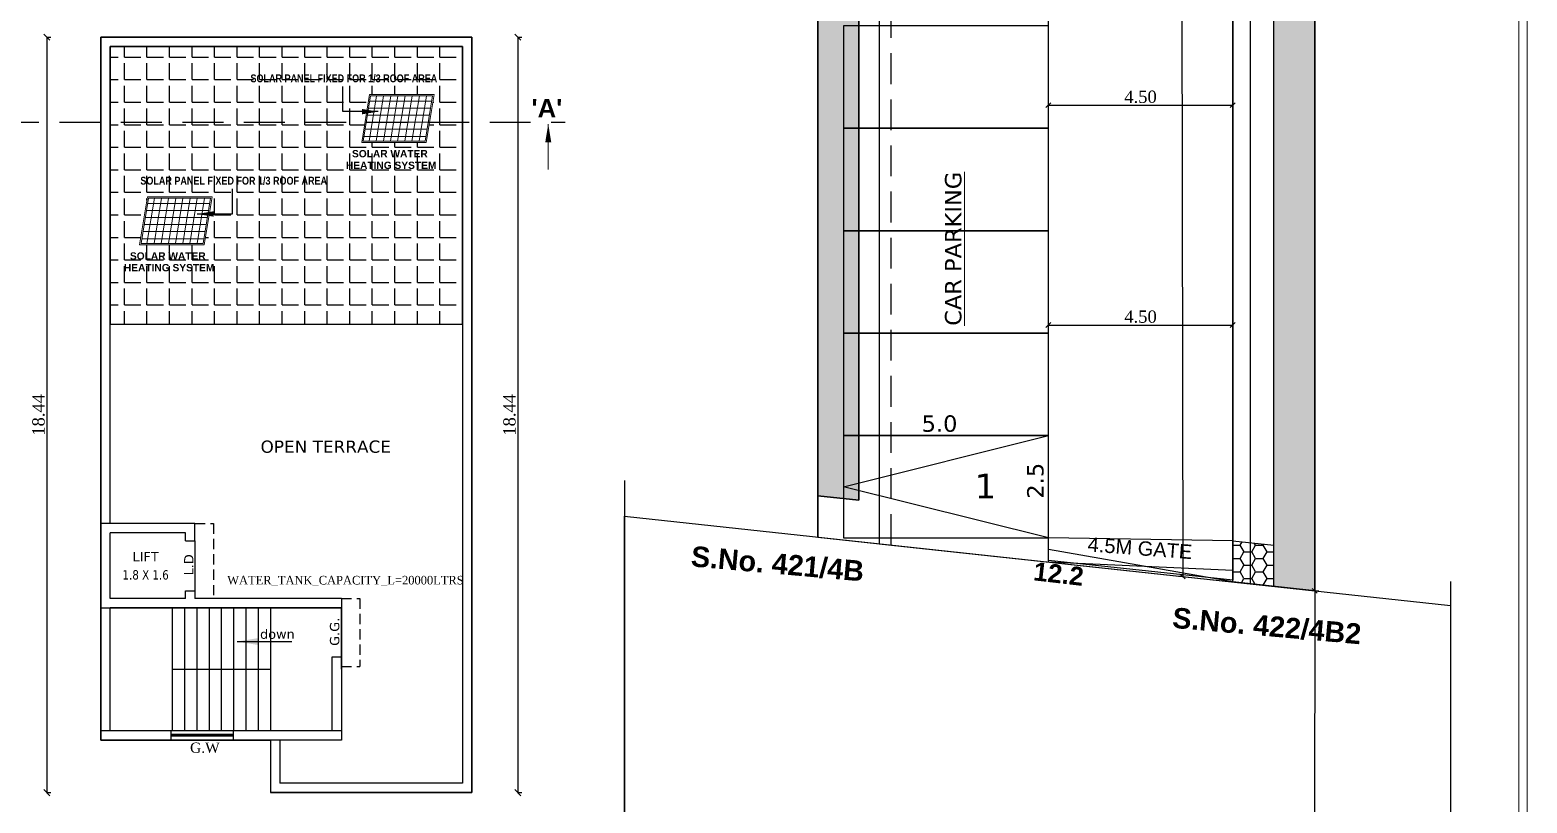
# Model space of a CAD drawing. Header units: metres. Extents: x 5889 to 11933, y -515 to -404.
# Drawn here: x 5927.24 to 5963.78, y -478.01 to -459.14 of the extents above; entities that cross this region are included whole.
import ezdxf

# ---------------------------------------------------------------- set-up
doc = ezdxf.new("R2010")
doc.units = ezdxf.units.M
doc.header["$MEASUREMENT"] = 0
doc.header["$PDMODE"] = 34
doc.linetypes.add('DOT2', pattern=[0.125, 0, -0.125])
doc.linetypes.add('HIDDEN', pattern=[0.375, 0.25, -0.125])
doc.layers.get('0').update_dxf_attribs({"lineweight": 18})
doc.layers.get('Defpoints').update_dxf_attribs({"lineweight": 18})
for name, color, linetype, lineweight in [('AS_AT_SITE', 6, 'Continuous', 18), ('BLK_1_FLR_4_ROOF_AREA', 54, 'Continuous', 18), ('Dim', 8, 'Continuous', 9), ('DRIVE_WAY', 7, 'Continuous', 18), ('PER_AISLE_WIDTH', 5, 'Continuous', 18), ('ROAD_WIDTH', 1, 'Continuous', 18), ('TEXT', 4, 'Continuous', 18), ('TWO_WHEELER_DRIVE_WAY', 6, 'Continuous', 18)]:
    doc.layers.add(name, color=color, linetype=linetype, lineweight=lineweight)
for name, color, linetype in [('BLK_1_LVL_0_FRONT_SETBACK', 2, 'Continuous'), ('PLOT_BOUNDARY', 70, 'Continuous'), ('RWH', 130, 'Continuous'), ('SOLAR_PANEL', 3, 'Continuous'), ('SURRENDER_ROAD_WIDTH', 2, 'Continuous'), ('WATER_TANK_CALCULATION', 150, 'Continuous')]:
    doc.layers.add(name, color=color, linetype=linetype)
for name, color, linetype, plot in [('FMB_OR_PLR', 70, 'Continuous', False), ('PARKING_SLOT', 30, 'Continuous', False), ('SUPER_IMPOSED', 5, 'Continuous', False)]:
    doc.layers.add(name, color=color, linetype=linetype, plot=plot)
doc.styles.add('ED', font='romantic.ttf', dxfattribs={"width": 0.96})
doc.styles.add('R1', font='swisscb.ttf')
doc.styles.add('ROMANS', font='verdana.ttf', dxfattribs={"width": 0.8})
doc.styles.add('ROMANTIC', font='arialbd.ttf')
doc.styles.get("Standard").update_dxf_attribs({"font": 'arial.ttf'})
doc.styles.add('style1', font='times.ttf')
doc.styles.add('TIMES', font='times.ttf')
doc.dimstyles.new('main dim', dxfattribs={"dimtxt": 0.15, "dimasz": 0.12, "dimexe": 0.1, "dimexo": 0.1, "dimgap": 0.05, "dimtad": 1, "dimzin": 3, "dimdsep": 46, "dimtxsty": 'style1', "dimblk": 'OBLIQUE', "dimcen": 0.125, "dimclrd": 8, "dimclre": 8, "dimclrt": 7, "dimadec": 0, "dimazin": 0, "dimtfac": 0.8, "dimtix": 1, "dimtofl": 0, "dimtmove": 2, "dimatfit": 0, "dimfxl": 0, "dimtolj": 1, "dimtzin": 0, "dimarcsym": 0})
doc.dimstyles.get("Standard").update_dxf_attribs({"dimtxt": 7.328125, "dimasz": 3, "dimexe": 3, "dimexo": 6, "dimgap": 1, "dimtad": 1, "dimdec": 1, "dimzin": 11, "dimlunit": 4, "dimtxsty": 'Standard', "dimcen": 2.5, "dimdle": 3, "dimclrd": 4, "dimclre": 8, "dimclrt": 1, "dimadec": 0, "dimazin": 0, "dimtfac": 0.5, "dimtdec": 1, "dimtix": 1, "dimtmove": 0, "dimatfit": 3, "dimfxl": 0, "dimlwd": 15, "dimarcsym": 0})

# ---------------------------------------------------------------- blocks, each defined once
blk = doc.blocks.new('_Oblique')
at = {"color": 0, "linetype": 'ByBlock', "lineweight": -2}
blk.add_line((-0.5, -0.5), (0.5, 0.5), dxfattribs=at)
blk = doc.blocks.new('*D181')
at = {"color": 8, "linetype": 'DOT2', "lineweight": -2}
for p, q in [((5927.657, -459.311), (5927.757, -459.311)), ((5927.657, -477.751), (5927.757, -477.751))]:
    blk.add_line(p, q, dxfattribs=at)
at = {"color": 8, "lineweight": -2}
blk.add_line((5927.657, -459.311), (5927.657, -477.751), dxfattribs=at)
at = {"layer": 'Defpoints', "color": 0, "lineweight": -2}
for p in [(5927.657, -459.311), (5927.657, -477.751), (5927.657, -477.751)]:
    blk.add_point(p, dxfattribs=at)
at = {"color": 8, "lineweight": -2, "xscale": 0.15, "yscale": 0.15, "zscale": 0.15}
for p, rotation in [((5927.657, -459.311), 90), ((5927.657, -477.751), 270)]:
    blk.add_blockref('_Oblique', p, dxfattribs=dict(at, rotation=rotation))
at = {"color": 7, "insert": (5927.454, -468.531), "char_height": 0.3, "attachment_point": 5, "rotation": 90, "style": 'style1'}
blk.add_mtext('\\A1;18.44', dxfattribs=at)
blk = doc.blocks.new('*D185')
at = {"color": 8, "linetype": 'DOT2', "lineweight": -2}
for p, q in [((5939.152, -459.311), (5939.252, -459.311)), ((5939.152, -477.751), (5939.252, -477.751))]:
    blk.add_line(p, q, dxfattribs=at)
at = {"color": 8, "lineweight": -2}
blk.add_line((5939.152, -459.311), (5939.152, -477.751), dxfattribs=at)
at = {"layer": 'Defpoints', "color": 0, "lineweight": -2}
for p in [(5939.152, -459.311), (5939.152, -477.751), (5939.152, -477.751)]:
    blk.add_point(p, dxfattribs=at)
at = {"color": 8, "lineweight": -2, "xscale": 0.15, "yscale": 0.15, "zscale": 0.15}
for p, rotation in [((5939.152, -459.311), 90), ((5939.152, -477.751), 270)]:
    blk.add_blockref('_Oblique', p, dxfattribs=dict(at, rotation=rotation))
at = {"color": 7, "insert": (5938.949, -468.531), "char_height": 0.3, "attachment_point": 5, "rotation": 90, "style": 'style1'}
blk.add_mtext('\\A1;18.44', dxfattribs=at)
blk = doc.blocks.new('*D216')
at = {"color": 8, "linetype": 'DOT2', "lineweight": -2}
for p, q in [((5955.336, -439.336), (5955.236, -439.336)), ((5955.379, -472.477), (5955.279, -472.477))]:
    blk.add_line(p, q, dxfattribs=at)
at = {"color": 8, "lineweight": -2}
blk.add_line((5955.336, -439.336), (5955.379, -472.477), dxfattribs=at)
at = {"layer": 'Defpoints', "color": 0, "lineweight": -2}
for p in [(5955.336, -439.336), (5955.379, -472.477), (5955.379, -472.477)]:
    blk.add_point(p, dxfattribs=at)
at = {"color": 8, "lineweight": -2, "xscale": 0.12, "yscale": 0.12, "zscale": 0.12}
for p, rotation in [((5955.336, -439.336), 90.07533686278991), ((5955.379, -472.477), 270.0753368627899)]:
    blk.add_blockref('_Oblique', p, dxfattribs=dict(at, rotation=rotation))
at = {"color": 7, "insert": (5955.637, -455.906), "char_height": 0.45, "attachment_point": 5, "rotation": 270.0753, "style": 'style1'}
blk.add_mtext('\\A1;33.14', dxfattribs=at)
blk = doc.blocks.new('*D218')
at = {"layer": 'Defpoints', "color": 0, "lineweight": -2}
for p in [(5958.601, -472.826), (5958.555, -513.054), (5958.555, -513.054)]:
    blk.add_point(p, dxfattribs=at)
at = {"layer": 'ROAD_WIDTH', "color": 8, "lineweight": -2}
for p, q in [((5958.601, -472.826), (5958.586, -485.986)), ((5958.555, -513.054), (5958.584, -487.674))]:
    blk.add_line(p, q, dxfattribs=at)
at = {"layer": 'ROAD_WIDTH', "color": 8, "linetype": 'DOT2', "lineweight": -2}
for p, q in [((5958.601, -472.826), (5958.701, -472.826)), ((5958.555, -513.054), (5958.455, -513.054))]:
    blk.add_line(p, q, dxfattribs=at)
at = {"layer": 'ROAD_WIDTH', "color": 8, "lineweight": -2, "xscale": 0.12, "yscale": 0.12, "zscale": 0.12}
for p, rotation in [((5958.601, -472.826), 89.93416276079824), ((5958.555, -513.054), 269.9341627607982)]:
    blk.add_blockref('_Oblique', p, dxfattribs=dict(at, rotation=rotation))
at = {"layer": 'ROAD_WIDTH', "color": 7, "lineweight": -2, "insert": (5958.578, -486.83), "char_height": 0.5, "attachment_point": 5, "rotation": 89.9342, "style": 'style1'}
blk.add_mtext('\\A1;40.23', dxfattribs=at)
blk = doc.blocks.new('*D237')
at = {"layer": 'Defpoints', "color": 0, "lineweight": -2}
for p in [(5952.1, -466.536), (5956.6, -466.339), (5956.6, -466.536)]:
    blk.add_point(p, dxfattribs=at)
at = {"layer": 'DRIVE_WAY', "color": 8, "linetype": 'DOT2', "lineweight": -2}
for p, q in [((5952.1, -466.436), (5952.1, -466.239)), ((5956.6, -466.436), (5956.6, -466.239))]:
    blk.add_line(p, q, dxfattribs=at)
at = {"layer": 'DRIVE_WAY', "color": 8, "lineweight": -2}
blk.add_line((5952.1, -466.339), (5956.6, -466.339), dxfattribs=at)
at = {"layer": 'DRIVE_WAY', "color": 8, "lineweight": -2, "xscale": 0.12, "yscale": 0.12, "zscale": 0.12, "rotation": 180}
blk.add_blockref('_Oblique', (5952.1, -466.339), dxfattribs=at)
at = {"layer": 'DRIVE_WAY', "color": 8, "lineweight": -2, "xscale": 0.12, "yscale": 0.12, "zscale": 0.12}
blk.add_blockref('_Oblique', (5956.6, -466.339), dxfattribs=at)
at = {"layer": 'DRIVE_WAY', "color": 7, "lineweight": -2, "insert": (5954.35, -466.136), "char_height": 0.3, "attachment_point": 5, "style": 'style1'}
blk.add_mtext('\\A1;4.50', dxfattribs=at)
blk = doc.blocks.new('*D241')
at = {"layer": 'Defpoints', "color": 0, "lineweight": -2}
for p in [(5956.6, -460.973), (5952.1, -461.536), (5956.6, -461.536)]:
    blk.add_point(p, dxfattribs=at)
at = {"layer": 'TWO_WHEELER_DRIVE_WAY', "color": 8, "linetype": 'DOT2', "lineweight": -2}
for p, q in [((5952.1, -461.436), (5952.1, -460.873)), ((5956.6, -461.436), (5956.6, -460.873))]:
    blk.add_line(p, q, dxfattribs=at)
at = {"layer": 'TWO_WHEELER_DRIVE_WAY', "color": 8, "lineweight": -2}
blk.add_line((5952.1, -460.973), (5956.6, -460.973), dxfattribs=at)
at = {"layer": 'TWO_WHEELER_DRIVE_WAY', "color": 8, "lineweight": -2, "xscale": 0.12, "yscale": 0.12, "zscale": 0.12, "rotation": 180}
blk.add_blockref('_Oblique', (5952.1, -460.973), dxfattribs=at)
at = {"layer": 'TWO_WHEELER_DRIVE_WAY', "color": 8, "lineweight": -2, "xscale": 0.12, "yscale": 0.12, "zscale": 0.12}
blk.add_blockref('_Oblique', (5956.6, -460.973), dxfattribs=at)
at = {"layer": 'TWO_WHEELER_DRIVE_WAY', "color": 7, "lineweight": -2, "insert": (5954.35, -460.77), "char_height": 0.3, "attachment_point": 5, "style": 'style1'}
blk.add_mtext('\\A1;4.50', dxfattribs=at)

msp = doc.modelspace()

# ---------------------------------------------------------------- hatches: boundary and pattern name
at = {"lineweight": -2}
h = msp.add_hatch(dxfattribs=at)
h.set_pattern_fill('HONEY', color=253, scale=1.5)
h.set_pattern_definition([(0, (0, -146.38982), (0.28125, 0.162379763), [0.1875, -0.375]), (120, (0, -146.38982), (-0.28125, 0.162379763), [0.1875, -0.375]), (60, (0, -146.38982), (1e-16, 0.3247595264), [-0.375, 0.1875])])
h.paths.add_polyline_path([(5947.472, -423.636), (5946.472, -423.636), (5946.472, -470.508), (5947.472, -470.616)])
h.paths.add_polyline_path([(5948.262, -405.707), (5948.262, -406.713), (5958.601, -407.831), (5958.601, -406.826)])
h.paths.add_polyline_path([(5948.262, -405.707), (5946.472, -405.513), (5946.472, -406.519), (5948.262, -406.713)])
h.paths.add_polyline_path([(5947.472, -406.627), (5946.472, -406.519), (5946.472, -423.636), (5947.472, -423.636)])
h.paths.add_polyline_path([(5958.601, -407.831), (5957.601, -407.723), (5957.601, -423.636), (5958.601, -423.636)])
h.paths.add_polyline_path([(5958.601, -423.636), (5957.601, -423.636), (5957.601, -472.717), (5958.601, -472.826)])
h = msp.add_hatch(dxfattribs=at)
h.set_pattern_fill('HONEY', color=253, scale=1.5)
h.paths.add_polyline_path([(5956.6, -472.609), (5957.601, -472.717), (5957.601, -471.712), (5956.6, -471.603)])
at = {"layer": 'Dim', "lineweight": -2}
h = msp.add_hatch(dxfattribs=at)
h.set_pattern_fill('ANGLE', color=8, scale=2)
h.set_pattern_definition([(0, (0, 0), (0, 0.55), [0.4, -0.15]), (90, (0, 0), (-0.55, 0), [0.4, -0.15])])
h.paths.add_polyline_path([(5937.803, -466.318), (5937.803, -461.388), (5936.999, -461.388), (5936.918, -461.881), (5935.342, -461.881), (5935.422, -461.388), (5929.204, -461.388), (5929.204, -462.001), (5929.204, -466.318)])
h.paths.add_polyline_path([(5931.499, -464.379), (5929.922, -464.379), (5930.113, -463.212), (5931.689, -463.212)], flags=16)
h.paths.add_polyline_path([(5931.471, -464.346), (5929.961, -464.346), (5930.141, -463.245), (5931.651, -463.245)], flags=0)
h.paths.add_polyline_path([(5930.12, -464.231), (5930.26, -463.369), (5931.484, -463.369), (5931.343, -464.231)], flags=0)
h.paths.add_polyline_path([(5930.323, -464.059), (5930.407, -463.541), (5931.281, -463.541), (5931.196, -464.059)], flags=0)
h.paths.add_polyline_path([(5930.525, -463.886), (5930.554, -463.714), (5931.078, -463.714), (5931.05, -463.886)], flags=0)
h.paths.add_polyline_path([(5935.422, -461.388), (5935.532, -460.714), (5937.109, -460.714), (5936.999, -461.388), (5937.803, -461.388), (5937.803, -459.541), (5929.204, -459.541), (5929.204, -461.388)])
h.paths.add_polyline_path([(5929.884, -462.99), (5934.251, -462.99), (5934.251, -462.66), (5929.884, -462.66)], flags=24)
h.paths.add_polyline_path([(5929.423, -465.076), (5931.791, -465.076), (5931.791, -464.8), (5929.423, -464.8)], flags=24)
h.paths.add_polyline_path([(5929.639, -464.792), (5931.649, -464.792), (5931.649, -464.516), (5929.639, -464.516)], flags=24)
h.paths.add_polyline_path([(5934.842, -462.578), (5937.211, -462.578), (5937.211, -462.303), (5934.842, -462.303)], flags=24)
h.paths.add_polyline_path([(5935.059, -462.294), (5937.068, -462.294), (5937.068, -462.018), (5935.059, -462.018)], flags=24)
h.paths.add_polyline_path([(5932.573, -460.492), (5936.94, -460.492), (5936.94, -460.162), (5932.573, -460.162)], flags=24)

# ---------------------------------------------------------------- linework, layer by layer
for p, q in [((5963.784, -403.576), (5963.784, -515.491)), ((5963.584, -403.776), (5963.584, -515.291)), ((5935.342, -461.881), (5935.532, -460.714)), ((5935.38, -461.848), (5935.56, -460.747)), ((5935.52, -461.848), (5935.7, -460.747)), ((5935.532, -460.714), (5937.109, -460.714)), ((5935.56, -460.747), (5937.07, -460.747)), ((5935.695, -461.848), (5935.875, -460.747)), ((5935.87, -461.848), (5936.05, -460.747)), ((5936.045, -461.848), (5936.224, -460.747)), ((5936.219, -461.848), (5936.399, -460.747)), ((5936.394, -461.848), (5936.574, -460.747)), ((5936.569, -461.848), (5936.749, -460.747)), ((5936.744, -461.848), (5936.923, -460.747)), ((5937.07, -460.747), (5936.89, -461.848)), ((5937.109, -460.714), (5936.918, -461.881)), ((5937.022, -461.044), (5935.512, -461.044)), ((5937.05, -460.871), (5935.54, -460.871)), ((5936.965, -461.388), (5935.455, -461.388)), ((5936.994, -461.216), (5935.483, -461.216)), ((5936.89, -461.848), (5935.38, -461.848)), ((5936.909, -461.733), (5935.399, -461.733)), ((5936.937, -461.561), (5935.427, -461.561)), ((5936.918, -461.881), (5935.342, -461.881)), ((5929.922, -464.379), (5930.113, -463.212)), ((5929.961, -464.346), (5930.141, -463.245)), ((5930.101, -464.346), (5930.281, -463.245)), ((5930.113, -463.212), (5931.689, -463.212)), ((5930.141, -463.245), (5931.651, -463.245)), ((5930.276, -464.346), (5930.455, -463.245)), ((5930.45, -464.346), (5930.63, -463.245)), ((5930.625, -464.346), (5930.805, -463.245)), ((5930.8, -464.346), (5930.98, -463.245)), ((5930.975, -464.346), (5931.154, -463.245)), ((5931.149, -464.346), (5931.329, -463.245)), ((5931.324, -464.346), (5931.504, -463.245)), ((5931.651, -463.245), (5931.471, -464.346)), ((5931.689, -463.212), (5931.499, -464.379)), ((5931.602, -463.541), (5930.092, -463.541)), ((5931.63, -463.369), (5930.12, -463.369)), ((5931.546, -463.886), (5930.036, -463.886)), ((5931.574, -463.714), (5930.064, -463.714)), ((5931.499, -464.379), (5929.922, -464.379)), ((5931.471, -464.346), (5929.961, -464.346)), ((5931.49, -464.231), (5929.98, -464.231)), ((5931.518, -464.059), (5930.008, -464.059))]:
    msp.add_line(p, q)
at = {"lineweight": -2}
for p, q in [((5946.472, -471.513), (5946.472, -405.513)), ((5958.601, -472.826), (5958.601, -406.085)), ((5947.472, -470.616), (5947.472, -406.627)), ((5957.601, -472.717), (5957.601, -407.723)), ((5952.1, -472.122), (5952.1, -438.066)), ((5956.6, -472.609), (5956.6, -439.336)), ((5928.974, -459.311), (5938.033, -459.311)), ((5928.974, -476.474), (5928.974, -459.311)), ((5929.204, -459.541), (5937.803, -459.541)), ((5929.204, -462.001), (5929.204, -459.541)), ((5937.803, -459.541), (5937.803, -477.521)), ((5938.033, -459.311), (5938.033, -477.751)), ((5929.204, -471.184), (5929.204, -462.001)), ((5947.1, -470.286), (5952.1, -469.036)), ((5941.753, -470.137), (5941.753, -492.399)), ((5946.472, -470.508), (5947.472, -470.616)), ((5952.1, -471.536), (5947.1, -470.286)), ((5931.273, -471.184), (5928.974, -471.184)), ((5931.273, -471.605), (5931.273, -471.184)), ((5941.753, -471.003), (5961.917, -473.184)), ((5929.204, -473.014), (5929.204, -471.414)), ((5931.043, -471.414), (5929.204, -471.414)), ((5931.043, -471.605), (5931.043, -471.414)), ((5931.043, -471.605), (5931.273, -471.605)), ((5931.273, -471.605), (5931.273, -473.014)), ((5956.6, -471.603), (5957.601, -471.712)), ((5956.6, -472.609), (5952.1, -471.821)), ((5952.1, -472.122), (5956.6, -472.318)), ((5961.917, -472.598), (5961.917, -495.822)), ((5931.044, -473.014), (5929.204, -473.014)), ((5931.044, -473.014), (5931.043, -472.824)), ((5931.043, -472.824), (5931.273, -472.824)), ((5934.845, -473.014), (5931.273, -473.014)), ((5934.845, -473.014), (5934.845, -476.474)), ((5929.204, -476.244), (5929.204, -473.244)), ((5934.845, -473.244), (5929.204, -473.244)), ((5930.715, -473.244), (5930.715, -476.244)), ((5931.015, -473.244), (5931.015, -476.244)), ((5931.315, -473.244), (5931.315, -476.244)), ((5931.615, -473.244), (5931.615, -476.244)), ((5931.915, -473.244), (5931.915, -476.244)), ((5932.215, -473.244), (5932.215, -476.244)), ((5932.515, -473.244), (5932.515, -476.244)), ((5932.815, -473.244), (5932.815, -476.244)), ((5933.115, -473.244), (5933.115, -476.244)), ((5937.803, -473.244), (5937.803, -477.521)), ((5934.845, -474.444), (5934.615, -474.444)), ((5934.615, -474.444), (5934.615, -476.244)), ((5933.115, -474.744), (5930.715, -474.744)), ((5933.115, -474.744), (5930.715, -474.744)), ((5934.615, -476.244), (5929.204, -476.244)), ((5930.695, -476.474), (5930.695, -476.244)), ((5930.695, -476.331), (5932.215, -476.331)), ((5930.695, -476.369), (5932.215, -476.369)), ((5932.215, -476.474), (5932.215, -476.244)), ((5934.845, -476.474), (5928.974, -476.474)), ((5933.115, -476.474), (5933.115, -477.751)), ((5933.345, -476.474), (5933.345, -477.521)), ((5937.803, -477.521), (5933.345, -477.521)), ((5938.033, -477.751), (5933.115, -477.751))]:
    msp.add_line(p, q, dxfattribs=at)
at = {"color": 8, "linetype": 'HIDDEN', "lineweight": -2, "ltscale": 3}
msp.add_line((5948.262, -471.707), (5948.262, -405.707), dxfattribs=at)
at = {"color": 253, "linetype": 'HIDDEN', "lineweight": -2, "ltscale": 4}
msp.add_line((5891.965, -461.388), (5940.307, -461.388), dxfattribs=at)
at = {"linetype": 'HIDDEN', "lineweight": -2}
for p, q in [((5931.273, -471.184), (5931.723, -471.184)), ((5931.723, -471.184), (5931.723, -473.014)), ((5934.845, -473.014), (5935.295, -473.014)), ((5935.295, -473.014), (5935.295, -474.674)), ((5934.845, -474.674), (5935.295, -474.674))]:
    msp.add_line(p, q, dxfattribs=at)
at = {"lineweight": -2}
for points in [[(5932.215, -476.331), (5930.695, -476.331)], [(5932.215, -476.369), (5930.695, -476.369)]]:
    msp.add_lwpolyline(points, dxfattribs=at)
at = {"layer": 'AS_AT_SITE', "color": 6, "lineweight": -2}
msp.add_lwpolyline([(5958.601, -472.826), (5958.601, -406.826), (5946.472, -405.513), (5946.472, -471.513)], close=True, dxfattribs=at)
at = {"layer": 'BLK_1_FLR_4_ROOF_AREA', "color": 54, "lineweight": -2}
msp.add_lwpolyline([(5933.115, -477.751), (5938.033, -477.751), (5938.033, -459.311), (5928.974, -459.311), (5928.974, -476.474), (5933.115, -476.474)], close=True, dxfattribs=at)
at = {"layer": 'BLK_1_LVL_0_FRONT_SETBACK', "color": 2, "lineweight": -2}
msp.add_lwpolyline([(5952.1, -439.336), (5952.1, -438.066), (5947.972, -438.066), (5947.972, -471.676), (5957.031, -472.656), (5957.031, -439.336)], close=True, dxfattribs=at)
at = {"layer": 'DRIVE_WAY', "color": 254, "lineweight": -2}
msp.add_lwpolyline([(5952.1, -472.09), (5952.1, -439.336), (5956.6, -439.336), (5956.6, -472.565)], close=True, dxfattribs=at)
at = {"layer": 'FMB_OR_PLR', "color": 70, "lineweight": -2}
msp.add_lwpolyline([(5958.601, -472.826), (5958.601, -406.826), (5946.472, -405.513), (5946.472, -471.513)], close=True, dxfattribs=at)
at = {"layer": 'PARKING_SLOT', "color": 30, "lineweight": -2}
for points in [[(5947.1, -461.536), (5952.1, -461.536), (5952.1, -459.036), (5947.1, -459.036)], [(5947.1, -464.036), (5952.1, -464.036), (5952.1, -461.536), (5947.1, -461.536)], [(5947.1, -466.536), (5952.1, -466.536), (5952.1, -464.036), (5947.1, -464.036)], [(5947.1, -469.036), (5952.1, -469.036), (5952.1, -466.536), (5947.1, -466.536)], [(5947.1, -471.536), (5952.1, -471.536), (5952.1, -469.036), (5947.1, -469.036)]]:
    msp.add_lwpolyline(points, close=True, dxfattribs=at)
at = {"layer": 'PER_AISLE_WIDTH', "color": 5, "lineweight": -2}
msp.add_lwpolyline([(5952.1, -471.536), (5952.1, -439.336), (5956.6, -439.336), (5956.6, -471.603)], close=True, dxfattribs=at)
at = {"layer": 'PLOT_BOUNDARY', "color": 70, "lineweight": -2}
msp.add_lwpolyline([(5946.472, -471.513), (5958.601, -472.826), (5958.601, -406.826), (5946.472, -405.513)], close=True, dxfattribs=at)
at = {"layer": 'ROAD_WIDTH', "color": 1, "lineweight": -2}
msp.add_lwpolyline([(5961.917, -473.184), (5961.917, -513.418), (5941.753, -511.236), (5941.753, -471.003)], close=True, dxfattribs=at)
at = {"layer": 'RWH', "lineweight": -2}
msp.add_lwpolyline([(5956.6, -472.609), (5956.6, -471.603), (5957.601, -471.712), (5957.601, -407.723), (5947.472, -406.627), (5947.472, -470.616), (5946.472, -470.508), (5946.472, -405.513), (5958.601, -406.826), (5958.601, -472.826)], close=True, dxfattribs=at)
at = {"layer": 'SOLAR_PANEL', "color": 3, "lineweight": -3}
msp.add_lwpolyline([(5937.803, -459.541), (5929.204, -459.541), (5929.204, -466.318), (5937.803, -466.318)], close=True, dxfattribs=at)
at = {"layer": 'SUPER_IMPOSED', "color": 5, "lineweight": -2}
msp.add_lwpolyline([(5958.601, -472.826), (5958.601, -406.826), (5946.472, -405.513), (5946.472, -471.513)], close=True, dxfattribs=at)
at = {"layer": 'SURRENDER_ROAD_WIDTH', "color": 2, "lineweight": -2}
msp.add_lwpolyline([(5961.917, -473.184), (5961.917, -513.418), (5941.753, -511.236), (5941.753, -471.003)], close=True, dxfattribs=at)
at = {"layer": 'WATER_TANK_CALCULATION', "linetype": 'ByBlock'}
msp.add_lwpolyline([(5934.847, -476.244), (5928.974, -476.244), (5928.974, -473.244), (5934.843, -473.244)], close=True, dxfattribs=at)

# ---------------------------------------------------------------- texts
at = {"color": 0, "linetype": 'Continuous', "style": 'ROMANTIC'}
msp.add_text("'A'", height=0.45, dxfattribs=at).set_placement((5939.485, -461.272))
at = {"color": 7}
for s, height, rotation, style, p in [('%%UCAR PARKING', 0.4, 90, 'ROMANS', (5949.977, -466.357)), ('2.5', 0.4, 90, 'ROMANS', (5951.982, -470.575)), ('L.D', 0.2286, 90, 'ROMANS', (5931.236, -472.449)), ('S.No. 421/4B', 0.5, 354.9708, 'ROMANTIC', (5943.363, -472.227)), ('12.2', 0.45, 353.4573, 'ROMANTIC', (5951.718, -472.567)), ('G.G.', 0.2286, 90, 'ROMANS', (5934.795, -474.169)), ('S.No. 422/4B2', 0.5, 354.9708, 'ROMANTIC', (5955.111, -473.727))]:
    msp.add_text(s, height=height, rotation=rotation, dxfattribs=dict(at, style=style)).set_placement(p)
at = {"color": 7, "style": 'ROMANS'}
for s, height, p in [('5.0', 0.4, (5949.008, -468.943)), ('OPEN TERRACE', 0.3, (5932.873, -469.457)), ('1', 0.6, (5950.302, -470.569)), ('LIFT', 0.2286, (5929.749, -472.108)), ('down', 0.2286, (5932.861, -473.997))]:
    msp.add_text(s, height=height, dxfattribs=at).set_placement(p)
at = {"color": 0}
msp.add_text('4.5M GATE', height=0.35, rotation=355.7277, dxfattribs=at).set_placement((5953.051, -471.863))
at = {"color": 0, "style": 'TIMES'}
msp.add_text('G.W', height=0.25, dxfattribs=at).set_placement((5931.153, -476.78))
at = {"color": 7, "insert": (5929.504, -472.322), "char_height": 0.2286, "width": 4.16699, "attachment_point": 1, "style": 'ROMANS'}
msp.add_mtext('\\A1;1.8 X 1.6', dxfattribs=at)
at = {"layer": 'Dim', "color": 7, "style": 'ROMANTIC'}
for s, p in [('SOLAR WATER ', (5935.105, -462.245)), (' HEATING SYSTEM', (5934.888, -462.529)), ('SOLAR WATER ', (5929.685, -464.742)), (' HEATING SYSTEM', (5929.469, -465.027))]:
    msp.add_text(s, height=0.17775, dxfattribs=at).set_placement(p)
at = {"layer": 'TEXT', "style": 'R1'}
for p in [(5932.628, -460.414), (5929.939, -462.912)]:
    msp.add_text('SOLAR PANEL FIXED FOR 1/3 ROOF AREA', height=0.192, dxfattribs=at).set_placement(p)
at = {"layer": 'WATER_TANK_CALCULATION', "linetype": 'ByBlock', "insert": (5932.06, -472.461), "char_height": 0.21, "attachment_point": 1, "style": 'ED'}
msp.add_mtext_dynamic_manual_height_columns('WATER_TANK_CAPACITY_L=20000LTRS', width=6.8667, gutter_width=1.269, heights=[0], dxfattribs=at)

# ---------------------------------------------------------------- dimensions: what is measured, and where the dimension line sits
for p1, p2, override, picture, middle in [((5955.336, -439.336), (5955.379, -472.477), {"dimtxt": 0.45, "dimpost": '\\X'}, '*D216', (5955.637, -455.906)), ((5927.657, -459.311), (5927.657, -477.751), {"dimtxt": 0.3, "dimasz": 0.15, "dimpost": '\\X'}, '*D181', (5927.454, -468.531)), ((5939.152, -459.311), (5939.152, -477.751), {"dimtxt": 0.3, "dimasz": 0.15, "dimpost": '\\X'}, '*D185', (5938.949, -468.531))]:
    dim = msp.add_aligned_dim(p1=p1, p2=p2, distance=0, dimstyle='main dim', override=override)
    dim.commit()
    dim.dimension.update_dxf_attribs({"geometry": picture, "text_midpoint": middle})
at = {"layer": 'DRIVE_WAY', "color": 254, "lineweight": -2}
dim = msp.add_aligned_dim(p1=(5952.1, -466.536), p2=(5956.6, -466.536), distance=0.196, dimstyle='main dim', override={"dimtxt": 0.3, "dimpost": '\\X'}, dxfattribs=at)
dim.commit()
dim.dimension.update_dxf_attribs({"geometry": '*D237', "text_midpoint": (5954.35, -466.136)})
at = {"layer": 'ROAD_WIDTH', "color": 1, "lineweight": -2}
dim = msp.add_linear_dim(base=(5958.555, -513.054), p1=(5958.601, -472.826), p2=(5958.555, -513.054), angle=269.9342, dimstyle='main dim', override={"dimtxt": 0.5, "dimpost": '\\X'}, dxfattribs=at)
dim.commit()
dim.dimension.update_dxf_attribs({"geometry": '*D218', "text_midpoint": (5958.578, -486.83), "dimtype": 161})
at = {"layer": 'TWO_WHEELER_DRIVE_WAY', "color": 6, "lineweight": -2}
dim = msp.add_aligned_dim(p1=(5952.1, -461.536), p2=(5956.6, -461.536), distance=0.563, dimstyle='main dim', override={"dimtxt": 0.3, "dimpost": '\\X'}, dxfattribs=at)
dim.commit()
dim.dimension.update_dxf_attribs({"geometry": '*D241', "text_midpoint": (5954.35, -460.77)})

# ---------------------------------------------------------------- leaders
for points, dimstyle, override in [([(5935.747, -461.13), (5934.881, -461.13), (5934.881, -460.517)], 'main dim', {"dimasz": 0.4, "dimgap": 0.05, "dimtad": 0}), ([(5939.895, -461.432), (5939.895, -462.54)], 'Standard', {"dimasz": 0.45, "dimgap": 0.09, "dimtad": 0}), ([(5931.327, -463.628), (5932.192, -463.628), (5932.192, -463.014)], 'main dim', {"dimasz": 0.4, "dimgap": 0.05, "dimtad": 0})]:
    msp.add_leader(points, dimstyle=dimstyle, override=override)
at = {"lineweight": -2}
msp.add_leader([(5932.302, -474.064), (5933.635, -474.064)], dimstyle='main dim', override={"dimasz": 0.5, "dimgap": 0.05, "dimtad": 0}, dxfattribs=at)

doc.saveas('drawing.dxf')
